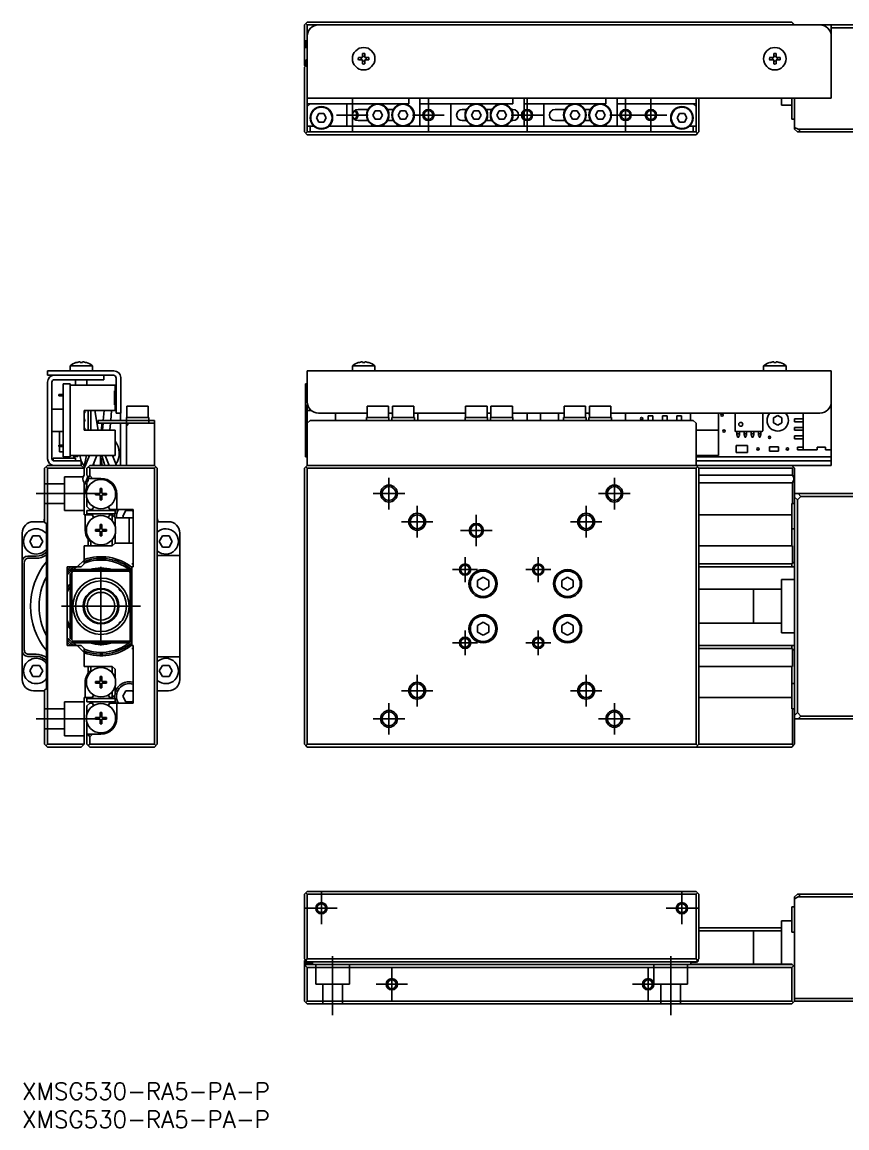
# Model space of a CAD drawing. Extents: x 0 to 571, y -8 to 192.
# Drawn here: x 0 to 146.4, y -8 to 188.3 of the extents above; entities that cross this region are included whole.
import ezdxf

# ---------------------------------------------------------------- set-up
doc = ezdxf.new("R2010")
doc.units = 0
doc.header["$LTSCALE"] = 0.5
doc.linetypes.add('CENTER', pattern=[50.8, 31.75, -6.35, 6.35, -6.35])
doc.linetypes.add('DASHED', pattern=[19.05, 12.7, -6.35])
for name, color, linetype in [('MSM_CENTER', 1, 'CENTER'), ('MSM_CONTINUOUS', 7, 'CONTINUOUS'), ('MSM_DASHED', 4, 'DASHED'), ('MSM_NARROW', 5, 'CONTINUOUS'), ('MSM_PART_NUMBER', 7, 'CONTINUOUS')]:
    doc.layers.add(name, color=color, linetype=linetype)
doc.styles.get("Standard").update_dxf_attribs({"font": 'txt.shx', "height": 1, "bigfont": 'bigfont.shx'})

# ---------------------------------------------------------------- blocks, each defined once
blk = doc.blocks.new('*U2')
at = {"layer": 'MSM_PART_NUMBER'}
blk.add_text('XMSG530-RA5-PA-P', height=3, dxfattribs=at).set_placement((0, -3))
blk = doc.blocks.new('*U3')
at = {"layer": 'MSM_PART_NUMBER'}
blk.add_text('XMSG530-RA5-PA-P', height=3, dxfattribs=at).set_placement((0, -8))

msp = doc.modelspace()

# ---------------------------------------------------------------- linework, layer by layer
at = {"layer": 'MSM_CENTER'}
for p, q in [((58.62, 174.65), (58.62, 169.05)), ((72.12, 174.65), (72.12, 169.05)), ((89.62, 174.65), (89.62, 169.05)), ((107.12, 174.65), (107.12, 169.05)), ((111.62, 174.65), (111.62, 169.05)), ((55.82, 171.85), (61.42, 171.85)), ((69.32, 171.85), (74.92, 171.85)), ((86.82, 171.85), (92.42, 171.85)), ((104.32, 171.85), (114.42, 171.85)), ((65.12, 107.43), (65.12, 101.83)), ((105.12, 107.43), (105.12, 101.83)), ((13, 104.63), (2.5, 104.63)), ((62.32, 104.63), (67.92, 104.63)), ((102.32, 104.63), (107.92, 104.63)), ((70.12, 102.43), (70.12, 96.83)), ((100.12, 102.43), (100.12, 96.83)), ((80.62, 100.88), (80.62, 95.28)), ((67.32, 99.63), (72.92, 99.63)), ((97.32, 99.63), (102.92, 99.63)), ((77.82, 98.08), (83.42, 98.08)), ((78.62, 93.33), (78.62, 88.93)), ((91.62, 93.33), (91.62, 88.93)), ((14, 77.63), (14, 91.63)), ((76.42, 91.13), (80.82, 91.13)), ((89.42, 91.13), (93.82, 91.13)), ((7, 84.63), (21, 84.63)), ((78.62, 80.33), (78.62, 75.93)), ((91.62, 80.33), (91.62, 75.93)), ((76.42, 78.13), (80.82, 78.13)), ((89.42, 78.13), (93.82, 78.13)), ((70.12, 72.43), (70.12, 66.83)), ((100.12, 72.43), (100.12, 66.83)), ((67.32, 69.63), (72.92, 69.63)), ((97.32, 69.63), (102.92, 69.63)), ((65.12, 67.43), (65.12, 61.83)), ((105.12, 67.43), (105.12, 61.83)), ((13, 64.63), (2.5, 64.63)), ((62.32, 64.63), (67.92, 64.63)), ((102.32, 64.63), (107.92, 64.63)), ((53.12, 33.8), (53.12, 28.2)), ((117.12, 33.8), (117.12, 28.2)), ((50.32, 31), (55.92, 31)), ((114.32, 31), (119.92, 31)), ((55.12, 12), (55.12, 22.5)), ((115.12, 12), (115.12, 22.5)), ((65.62, 20.3), (65.62, 14.7)), ((111.12, 20.3), (111.12, 14.7)), ((62.82, 17.5), (68.42, 17.5)), ((108.32, 17.5), (113.92, 17.5))]:
    msp.add_line(p, q, dxfattribs=at)
at = {"layer": 'MSM_CONTINUOUS'}
for p, q in [((50.12, 187.85), (50.62, 188.35)), ((50.12, 187.85), (50.12, 180.65)), ((50.37, 188.1), (50.62, 187.85)), ((50.62, 188.35), (136.62, 188.35)), ((50.62, 187.85), (150.62, 187.85)), ((50.62, 168.85), (50.62, 187.85)), ((137.12, 187.85), (136.62, 188.35)), ((136.62, 187.85), (136.87, 188.1)), ((143.62, 187.85), (143.62, 174.85)), ((150.62, 187.35), (143.62, 187.35)), ((50.32, 185.05), (50.32, 183.85)), ((50.62, 185.05), (50.32, 185.05)), ((50.62, 183.85), (50.32, 183.85)), ((60.42, 182.05), (60.42, 182.78)), ((60.82, 182.78), (60.82, 182.05)), ((133.42, 182.05), (133.42, 182.78)), ((133.82, 182.78), (133.82, 182.05)), ((50.62, 181.85), (50.12, 181.35)), ((50.62, 181.35), (50.12, 181.35)), ((50.62, 181.15), (50.12, 181.15)), ((50.22, 180.55), (50.12, 180.65)), ((50.22, 180.45), (50.22, 180.65)), ((50.37, 180.6), (50.62, 180.85)), ((50.62, 180.95), (50.52, 180.95)), ((59.69, 182.05), (60.42, 182.05)), ((60.42, 181.65), (59.69, 181.65)), ((60.42, 180.92), (60.42, 181.65)), ((60.82, 182.05), (61.54, 182.05)), ((60.82, 181.65), (60.82, 180.92)), ((61.54, 181.65), (60.82, 181.65)), ((132.69, 182.05), (133.42, 182.05)), ((133.42, 181.65), (132.69, 181.65)), ((133.42, 180.92), (133.42, 181.65)), ((133.82, 182.05), (134.54, 182.05)), ((133.82, 181.65), (133.82, 180.92)), ((134.54, 181.65), (133.82, 181.65)), ((50.12, 180.35), (50.37, 180.6)), ((50.12, 168.85), (50.12, 180.35)), ((50.37, 180.6), (50.62, 180.35)), ((143.62, 174.85), (50.62, 174.85)), ((68.62, 173.85), (68.62, 174.85)), ((70.62, 174.85), (70.62, 169.85)), ((87.12, 173.85), (87.12, 174.85)), ((89.12, 174.85), (89.12, 169.85)), ((103.62, 173.85), (103.62, 174.85)), ((105.62, 174.85), (105.62, 169.85)), ((119.62, 174.85), (119.62, 168.85)), ((120.12, 174.85), (120.12, 168.85)), ((134.82, 173.6), (134.82, 174.85)), ((136.62, 174.85), (136.62, 171.1)), ((137.12, 169.35), (137.12, 174.85)), ((50.62, 173.35), (51.12, 173.85)), ((68.62, 173.85), (50.62, 173.85)), ((57.62, 169.85), (57.62, 173.85)), ((61.38, 172.85), (59.62, 172.85)), ((65.88, 172.85), (64.85, 172.85)), ((70.62, 173.85), (87.12, 173.85)), ((76.12, 169.85), (76.12, 173.85)), ((78.88, 172.85), (78.12, 172.85)), ((83.38, 172.85), (82.35, 172.85)), ((87.12, 172.85), (86.85, 172.85)), ((89.12, 173.85), (103.62, 173.85)), ((92.62, 169.85), (92.62, 173.85)), ((96.38, 172.85), (94.62, 172.85)), ((100.88, 172.85), (99.85, 172.85)), ((105.62, 173.85), (119.62, 173.85)), ((119.12, 173.85), (119.62, 173.35)), ((134.82, 173.6), (136.62, 173.6)), ((52.25, 171.35), (52.68, 172.1)), ((52.68, 170.6), (52.25, 171.35)), ((52.68, 172.1), (53.55, 172.1)), ((53.55, 172.1), (53.98, 171.35)), ((53.98, 171.35), (53.55, 170.6)), ((59.62, 170.85), (61.38, 170.85)), ((62.25, 171.85), (62.68, 172.6)), ((62.68, 171.1), (62.25, 171.85)), ((62.68, 172.6), (63.55, 172.6)), ((63.55, 171.1), (62.68, 171.1)), ((63.55, 172.6), (63.98, 171.85)), ((63.98, 171.85), (63.55, 171.1)), ((64.85, 170.85), (65.88, 170.85)), ((66.75, 171.85), (67.18, 172.6)), ((67.18, 171.1), (66.75, 171.85)), ((67.18, 172.6), (68.05, 172.6)), ((68.05, 171.1), (67.18, 171.1)), ((68.05, 172.6), (68.48, 171.85)), ((68.48, 171.85), (68.05, 171.1)), ((78.12, 170.85), (78.88, 170.85)), ((79.75, 171.85), (80.18, 172.6)), ((80.18, 171.1), (79.75, 171.85)), ((80.18, 172.6), (81.05, 172.6)), ((81.05, 171.1), (80.18, 171.1)), ((81.05, 172.6), (81.48, 171.85)), ((81.48, 171.85), (81.05, 171.1)), ((82.35, 170.85), (83.38, 170.85)), ((84.25, 171.85), (84.68, 172.6)), ((84.68, 171.1), (84.25, 171.85)), ((84.68, 172.6), (85.55, 172.6)), ((85.55, 171.1), (84.68, 171.1)), ((85.55, 172.6), (85.98, 171.85)), ((85.98, 171.85), (85.55, 171.1)), ((86.85, 170.85), (87.12, 170.85)), ((94.62, 170.85), (96.38, 170.85)), ((97.25, 171.85), (97.68, 172.6)), ((97.68, 171.1), (97.25, 171.85)), ((97.68, 172.6), (98.55, 172.6)), ((98.55, 171.1), (97.68, 171.1)), ((98.55, 172.6), (98.98, 171.85)), ((98.98, 171.85), (98.55, 171.1)), ((99.85, 170.85), (100.88, 170.85)), ((101.75, 171.85), (102.18, 172.6)), ((102.18, 171.1), (101.75, 171.85)), ((102.18, 172.6), (103.05, 172.6)), ((103.05, 171.1), (102.18, 171.1)), ((103.05, 172.6), (103.48, 171.85)), ((103.48, 171.85), (103.05, 171.1)), ((116.25, 171.35), (116.68, 172.1)), ((116.68, 170.6), (116.25, 171.35)), ((116.68, 172.1), (117.55, 172.1)), ((117.55, 172.1), (117.98, 171.35)), ((117.98, 171.35), (117.55, 170.6)), ((136.62, 171.1), (137.12, 171.1)), ((50.62, 169.85), (51.79, 169.85)), ((51.12, 169.85), (51.12, 168.85)), ((53.55, 170.6), (52.68, 170.6)), ((54.44, 169.85), (115.79, 169.85)), ((117.55, 170.6), (116.68, 170.6)), ((118.44, 169.85), (119.62, 169.85)), ((119.12, 168.85), (119.12, 169.85)), ((137.12, 169.65), (137.73, 169.35)), ((137.62, 168.85), (137.12, 169.35)), ((137.73, 169.35), (150.62, 169.35)), ((137.73, 169.35), (138.23, 168.85)), ((50.62, 168.35), (50.12, 168.85)), ((50.62, 168.85), (50.37, 168.6)), ((119.62, 168.85), (50.62, 168.85)), ((119.62, 168.35), (50.62, 168.35)), ((119.87, 168.6), (119.62, 168.85)), ((119.62, 168.35), (119.87, 168.6)), ((120.12, 168.85), (119.87, 168.6)), ((150.62, 168.85), (137.62, 168.85)), ((9.57, 127.88), (9.55, 127.88)), ((10.3, 127.88), (10.3, 128.01)), ((10.7, 127.88), (10.3, 127.88)), ((10.7, 128.01), (10.7, 127.88)), ((11.45, 127.88), (11.43, 127.88)), ((59.69, 127.88), (59.67, 127.88)), ((60.42, 127.88), (60.42, 128.01)), ((60.82, 127.88), (60.42, 127.88)), ((60.82, 128.01), (60.82, 127.88)), ((61.57, 127.88), (61.54, 127.88)), ((132.69, 127.88), (132.67, 127.88)), ((133.42, 127.88), (133.42, 128.01)), ((133.82, 127.88), (133.42, 127.88)), ((133.82, 128.01), (133.82, 127.88)), ((134.57, 127.88), (134.54, 127.88)), ((4.5, 125.63), (4.5, 126.43)), ((4.5, 126.43), (16.3, 126.43)), ((12.5, 127.32), (8.5, 127.32)), ((8.5, 127.32), (8.5, 126.43)), ((12.5, 126.43), (12.5, 127.32)), ((50.62, 120.93), (50.62, 126.43)), ((50.62, 126.43), (143.62, 126.43)), ((62.62, 127.32), (58.62, 127.32)), ((58.62, 127.32), (58.62, 126.43)), ((62.62, 126.43), (62.62, 127.32)), ((135.62, 127.32), (131.62, 127.32)), ((131.62, 127.32), (131.62, 126.43)), ((135.62, 126.43), (135.62, 127.32)), ((143.62, 126.43), (143.62, 109.63)), ((16.2, 125.63), (4.5, 125.63)), ((4.5, 124.43), (4.5, 110.83)), ((5.3, 124.43), (5.3, 110.83)), ((5.7, 124.83), (14.5, 124.83)), ((7.3, 124.13), (7.3, 111.13)), ((7.3, 124.13), (8.5, 124.13)), ((8.5, 124.13), (8.5, 111.13)), ((16.5, 123.88), (8.5, 123.88)), ((9.5, 124.83), (9.5, 123.88)), ((11.5, 123.88), (11.5, 124.83)), ((14.5, 125.63), (14.5, 124.83)), ((16.5, 122.88), (16.5, 123.88)), ((16.7, 118.93), (16.7, 125.13)), ((17.5, 125.23), (17.5, 118.93)), ((50.62, 124.13), (50.32, 124.13)), ((50.32, 124.13), (50.32, 111.13)), ((7.3, 122.25), (6.5, 122.25)), ((6.5, 122.25), (6.5, 122)), ((7.3, 122), (6.5, 122)), ((16.5, 122.88), (16.4, 122.88)), ((16.4, 120.38), (16.4, 122.88)), ((16.4, 122.08), (16.5, 122.08)), ((16.5, 121.18), (16.5, 122.08)), ((16.5, 121.88), (16.7, 121.88)), ((16.4, 121.7), (16.5, 121.7)), ((16.4, 121.55), (16.5, 121.55)), ((16.4, 121.18), (16.5, 121.18)), ((16.5, 120.38), (16.4, 120.38)), ((16.5, 119.38), (16.5, 120.38)), ((22.4, 120.13), (18.6, 120.13)), ((18.6, 120.13), (18.6, 118.13)), ((22.4, 118.13), (22.4, 120.13)), ((50.69, 120.38), (50.62, 120.38)), ((50.62, 109.63), (50.62, 120.38)), ((65.02, 120.13), (61.22, 120.13)), ((61.22, 120.13), (61.22, 118.13)), ((65.02, 118.13), (65.02, 120.13)), ((69.52, 120.13), (65.72, 120.13)), ((65.72, 120.13), (65.72, 118.13)), ((69.52, 118.13), (69.52, 120.13)), ((82.52, 120.13), (78.72, 120.13)), ((78.72, 120.13), (78.72, 118.13)), ((82.52, 118.13), (82.52, 120.13)), ((87.02, 120.13), (83.22, 120.13)), ((83.22, 120.13), (83.22, 118.13)), ((87.02, 118.13), (87.02, 120.13)), ((100.02, 120.13), (96.22, 120.13)), ((96.22, 120.13), (96.22, 118.13)), ((100.02, 118.13), (100.02, 120.13)), ((104.52, 120.13), (100.72, 120.13)), ((100.72, 120.13), (100.72, 118.13)), ((104.52, 118.13), (104.52, 120.13)), ((7.3, 119.63), (5.3, 119.63)), ((11, 119.38), (16.5, 119.38)), ((11, 115.88), (11, 119.38)), ((11.7, 119.38), (11.7, 115.88)), ((12.2, 119.38), (12.2, 115.88)), ((13.52, 115.88), (12.9, 119.38)), ((14.57, 119.38), (14.41, 117.63)), ((15.72, 117.63), (15.88, 119.38)), ((17.5, 118.93), (16.7, 118.93)), ((17.47, 118.93), (17.47, 117.63)), ((18.5, 118.13), (22.5, 118.13)), ((18.5, 118.13), (18.5, 109.63)), ((22.5, 117.13), (22.5, 118.13)), ((50.62, 119.38), (51.35, 119.38)), ((61.22, 118.93), (52.62, 118.93)), ((55.62, 117.63), (55.62, 118.93)), ((61.12, 118.13), (65.12, 118.13)), ((61.12, 118.13), (61.12, 117.63)), ((65.72, 118.93), (65.02, 118.93)), ((65.12, 117.63), (65.12, 118.13)), ((65.62, 118.13), (69.62, 118.13)), ((65.62, 118.13), (65.62, 117.63)), ((78.72, 118.93), (69.52, 118.93)), ((69.62, 117.63), (69.62, 118.13)), ((70.22, 117.63), (70.22, 118.93)), ((78.62, 118.13), (82.62, 118.13)), ((78.62, 118.13), (78.62, 117.63)), ((83.22, 118.93), (82.52, 118.93)), ((82.62, 117.63), (82.62, 118.13)), ((83.12, 118.13), (87.12, 118.13)), ((83.12, 118.13), (83.12, 117.63)), ((96.22, 118.93), (87.02, 118.93)), ((87.12, 117.63), (87.12, 118.13)), ((89.62, 117.63), (89.62, 118.93)), ((92.02, 118.93), (92.02, 117.63)), ((95.22, 117.63), (95.22, 118.93)), ((96.12, 118.13), (100.12, 118.13)), ((96.12, 118.13), (96.12, 117.63)), ((100.72, 118.93), (100.02, 118.93)), ((100.12, 117.63), (100.12, 118.13)), ((100.62, 118.13), (104.62, 118.13)), ((100.62, 118.13), (100.62, 117.63)), ((141.62, 118.93), (104.52, 118.93)), ((104.62, 117.63), (104.62, 118.13)), ((107.12, 117.63), (107.12, 118.93)), ((111.15, 118.43), (111.15, 117.63)), ((111.95, 118.43), (111.15, 118.43)), ((111.95, 117.63), (111.95, 118.43)), ((113.69, 118.43), (113.69, 117.63)), ((114.49, 118.43), (113.69, 118.43)), ((114.49, 117.63), (114.49, 118.43)), ((116.23, 118.43), (116.23, 117.63)), ((117.03, 118.43), (116.23, 118.43)), ((117.03, 117.63), (117.03, 118.43)), ((118.62, 117.63), (118.62, 118.93)), ((123.62, 111.38), (123.62, 118.93)), ((126.56, 115.78), (126.56, 118.93)), ((131.46, 118.93), (131.46, 115.78)), ((133.37, 118.06), (134.12, 118.49)), ((133.37, 117.19), (133.37, 118.06)), ((134.12, 118.49), (134.87, 118.06)), ((134.87, 118.06), (134.87, 117.19)), ((137.12, 118.88), (137.12, 118.93)), ((137.12, 118.88), (138.62, 118.88)), ((137.12, 117.38), (137.12, 117.88)), ((138.62, 117.88), (137.12, 117.88)), ((138.62, 118.93), (138.62, 112.38)), ((16.5, 115.88), (11, 115.88)), ((13.5, 117.63), (13.5, 117.13)), ((22.5, 117.63), (13.5, 117.63)), ((13.5, 117.13), (23.5, 117.13)), ((14.14, 117.13), (14.11, 115.88)), ((14.37, 117.13), (14.25, 115.88)), ((15.56, 115.88), (15.67, 117.13)), ((16.5, 111.38), (16.5, 115.88)), ((17.47, 117.13), (17.47, 109.63)), ((18.5, 116.63), (19, 117.13)), ((22.5, 117.63), (23.5, 117.63)), ((23.5, 109.63), (23.5, 117.63)), ((51.12, 117.63), (50.62, 117.13)), ((119.12, 117.63), (51.12, 117.63)), ((119.62, 117.13), (119.12, 117.63)), ((119.62, 109.63), (119.62, 117.13)), ((123.62, 115.88), (119.62, 115.88)), ((134.12, 116.76), (133.37, 117.19)), ((134.87, 117.19), (134.12, 116.76)), ((137.12, 117.38), (138.62, 117.38)), ((137.12, 115.88), (137.12, 116.38)), ((138.62, 116.38), (137.12, 116.38)), ((137.12, 115.88), (138.62, 115.88)), ((5.3, 115.63), (7.3, 115.63)), ((6.62, 115.63), (6.62, 113.25)), ((131.36, 115.68), (126.66, 115.68)), ((126.89, 115.68), (126.89, 114.94)), ((127.32, 115.24), (126.89, 115.24)), ((127.01, 114.88), (126.89, 114.94)), ((127.01, 114.63), (127.01, 114.88)), ((127.01, 114.63), (127.21, 114.63)), ((127.32, 114.94), (127.21, 114.88)), ((127.21, 114.88), (127.21, 114.63)), ((127.32, 115.68), (127.32, 114.94)), ((128.16, 115.68), (128.16, 114.94)), ((128.59, 115.24), (128.16, 115.24)), ((128.28, 114.88), (128.16, 114.94)), ((128.28, 114.63), (128.28, 114.88)), ((128.28, 114.63), (128.48, 114.63)), ((128.59, 114.94), (128.48, 114.88)), ((128.48, 114.88), (128.48, 114.63)), ((128.59, 115.68), (128.59, 114.94)), ((129.43, 115.68), (129.43, 114.94)), ((129.86, 115.24), (129.43, 115.24)), ((129.55, 114.88), (129.43, 114.94)), ((129.55, 114.63), (129.55, 114.88)), ((129.55, 114.63), (129.75, 114.63)), ((129.86, 114.94), (129.75, 114.88)), ((129.75, 114.88), (129.75, 114.63)), ((129.86, 115.68), (129.86, 114.94)), ((130.7, 115.68), (130.7, 114.94)), ((131.13, 115.24), (130.7, 115.24)), ((130.82, 114.88), (130.7, 114.94)), ((130.82, 114.63), (130.82, 114.88)), ((130.82, 114.63), (131.02, 114.63)), ((131.13, 114.94), (131.02, 114.88)), ((131.02, 114.88), (131.02, 114.63)), ((131.13, 115.68), (131.13, 114.94)), ((137.12, 114.38), (137.12, 114.88)), ((138.62, 114.88), (137.12, 114.88)), ((137.12, 114.38), (138.62, 114.38)), ((7.3, 113.25), (6.5, 113.25)), ((6.5, 113.25), (6.5, 113)), ((7.3, 113), (6.5, 113)), ((6.62, 113), (6.62, 112.02)), ((7.3, 112.02), (6.62, 112.02)), ((126.74, 113.17), (126.74, 111.92)), ((128.74, 113.17), (126.74, 113.17)), ((126.74, 111.92), (128.74, 111.92)), ((128.74, 111.92), (128.74, 113.17)), ((132.66, 112.95), (132.66, 112.15)), ((134.26, 112.95), (132.66, 112.95)), ((132.66, 112.15), (134.26, 112.15)), ((134.26, 112.15), (134.26, 112.95)), ((137.62, 112.38), (137.62, 112.88)), ((138.62, 112.88), (137.62, 112.88)), ((137.62, 112.38), (141.12, 112.38)), ((141.12, 112.88), (142.62, 112.88)), ((141.12, 112.38), (141.12, 112.88)), ((142.62, 112.38), (142.62, 112.88)), ((142.62, 112.38), (143.62, 112.38)), ((5.5, 110.93), (9.5, 110.93)), ((5.5, 110.93), (5.5, 110.48)), ((5.7, 110.43), (10.5, 110.43)), ((7.3, 111.13), (8.5, 111.13)), ((8.5, 111.38), (16.5, 111.38)), ((9.9, 111.22), (9.19, 111.22)), ((9.19, 111.22), (9.19, 110.93)), ((9.5, 110.43), (9.5, 110.93)), ((9.9, 111.38), (9.9, 111.22)), ((10.5, 110.43), (10.5, 109.63)), ((11.41, 111.38), (10.94, 109.19)), ((11.98, 111.38), (11, 109.08)), ((12.54, 109.63), (13.28, 111.38)), ((12.71, 110.04), (12.71, 109.63)), ((13.91, 109.63), (13.94, 111.38)), ((14.08, 109.63), (13.94, 110.56)), ((14.06, 110.36), (14.2, 109.63)), ((14.15, 111.38), (14.71, 109.63)), ((14.72, 111.38), (15.46, 109.63)), ((16.77, 109.63), (16.02, 111.38)), ((50.32, 111.13), (50.62, 111.13)), ((123.62, 111.38), (119.62, 111.38)), ((119.62, 111.13), (143.62, 111.13)), ((143.62, 110.43), (119.62, 110.43)), ((4, 109.13), (4.5, 109.63)), ((4, 99.53), (4, 109.13)), ((4.5, 109.13), (4.25, 109.38)), ((4.5, 109.63), (10.5, 109.63)), ((4.5, 109.13), (4.5, 60.13)), ((11, 109.13), (4.5, 109.13)), ((10.5, 109.63), (11, 109.13)), ((11, 109.13), (11, 107.89)), ((12, 109.63), (11.5, 109.13)), ((11.5, 107.89), (11.5, 109.13)), ((12, 109.13), (11.75, 109.38)), ((12, 109.63), (23.5, 109.63)), ((12, 109.13), (12, 107.83)), ((23.5, 109.13), (12, 109.13)), ((23.5, 109.63), (24, 109.13)), ((23.75, 109.38), (23.5, 109.13)), ((23.5, 60.13), (23.5, 109.13)), ((24, 109.13), (24, 60.13)), ((50.37, 109.38), (50.12, 109.13)), ((50.12, 60.13), (50.12, 109.13)), ((50.62, 109.63), (50.37, 109.38)), ((50.37, 109.38), (50.62, 109.13)), ((143.62, 109.63), (50.62, 109.63)), ((50.62, 109.13), (50.62, 60.13)), ((119.62, 109.13), (50.62, 109.13)), ((119.87, 109.38), (119.62, 109.63)), ((119.62, 109.13), (119.87, 109.38)), ((119.62, 60.13), (119.62, 109.13)), ((120.12, 109.13), (119.87, 109.38)), ((136.72, 109.13), (120.12, 109.13)), ((120.12, 109.13), (120.12, 60.13)), ((136.62, 109.63), (137.12, 109.13)), ((136.72, 109.13), (136.92, 109.33)), ((136.72, 107.89), (136.72, 109.13)), ((137.12, 109.13), (137.12, 60.13)), ((11, 106.01), (11.68, 107.6)), ((11, 106.56), (11, 100.83)), ((11.17, 104.63), (11.5, 106.14)), ((11.5, 106.56), (11.5, 105.24)), ((11.63, 106.76), (11.75, 107.28)), ((12, 107.83), (11.73, 107.44)), ((11.74, 107.33), (14, 107.33)), ((12.5, 107.33), (12, 107.83)), ((120.12, 107.89), (136.72, 107.89)), ((136.72, 106.56), (120.12, 106.56)), ((136.72, 102.88), (136.72, 106.56)), ((11.4, 104.63), (11, 104.63)), ((13, 104.67), (13.8, 104.67)), ((13, 104.67), (13, 104.38)), ((13, 104.38), (13.8, 104.38)), ((13.53, 104.38), (13.53, 104.67)), ((13.86, 105.53), (14.15, 105.53)), ((13.86, 104.73), (13.86, 105.53)), ((14.15, 105), (13.86, 105)), ((13.86, 103.53), (13.86, 104.32)), ((14.15, 104.73), (14.15, 105.53)), ((14.15, 103.53), (14.15, 104.32)), ((14.21, 104.67), (15, 104.67)), ((14.21, 104.38), (15, 104.38)), ((14.47, 104.38), (14.47, 104.67)), ((15, 104.67), (15, 104.38)), ((16.8, 101.83), (16.8, 104.53)), ((137.12, 104.63), (166.12, 104.63)), ((138.23, 104.13), (137.62, 103.51)), ((137.73, 104.63), (138.23, 104.13)), ((150.62, 104.13), (138.23, 104.13)), ((11.5, 103.81), (11.5, 102.33)), ((11.5, 102.33), (12, 101.83)), ((13.86, 104.06), (14.15, 104.06)), ((13.86, 103.53), (14.15, 103.53)), ((15.54, 101.83), (15.33, 102.2)), ((136.62, 95.33), (136.62, 102.88)), ((137.12, 102.88), (136.62, 102.88)), ((137.62, 103.51), (137.12, 104.01)), ((137.62, 103.51), (137.62, 65.74)), ((3.88, 99.63), (4, 100.33)), ((11, 100.83), (12.46, 100.83)), ((11.2, 98.13), (11.2, 100.83)), ((11.5, 101.63), (11.5, 101.03)), ((11.5, 101.63), (16.5, 101.63)), ((11.5, 101.03), (16.5, 101.03)), ((12, 101.83), (12.46, 101.83)), ((12.54, 101.96), (12.46, 101.83)), ((12.46, 100.83), (12.67, 100.45)), ((15.46, 100.69), (15.54, 100.83)), ((15.54, 101.83), (19.7, 101.83)), ((16, 100.83), (15.54, 100.83)), ((16, 99.79), (16, 100.83)), ((16.5, 100.33), (16, 100.83)), ((16.5, 101.63), (16.5, 101.03)), ((16.5, 100.33), (16.5, 98.84)), ((19.7, 100.33), (16.5, 100.33)), ((17.85, 100.63), (18.42, 101.63)), ((18.02, 100.33), (17.85, 100.63)), ((18.42, 101.63), (19.58, 101.63)), ((19, 95.83), (19, 100.33)), ((19.58, 101.63), (19.7, 101.41)), ((19.7, 91.63), (19.7, 101.83)), ((24, 100.33), (24.12, 99.63)), ((136.62, 100.83), (120.12, 100.83)), ((2, 99.63), (4, 99.63)), ((4, 99.53), (4.3, 99.23)), ((4.3, 70.03), (4.3, 99.23)), ((13, 98.27), (13.8, 98.27)), ((13, 98.27), (13, 97.98)), ((13.53, 97.98), (13.53, 98.27)), ((13.86, 99.13), (14.15, 99.13)), ((13.86, 98.33), (13.86, 99.13)), ((14.15, 98.6), (13.86, 98.6)), ((14.15, 98.33), (14.15, 99.13)), ((14.21, 98.27), (15, 98.27)), ((14.47, 97.98), (14.47, 98.27)), ((15, 98.27), (15, 97.98)), ((26, 99.63), (24, 99.63)), ((136.62, 98.38), (137.12, 98.38)), ((0, 97.63), (0, 71.63)), ((1.35, 96.13), (1.92, 97.13)), ((1.92, 97.13), (3.08, 97.13)), ((3.08, 97.13), (3.65, 96.13)), ((11.7, 95.33), (11.7, 96.53)), ((13, 97.98), (13.8, 97.98)), ((13.86, 97.13), (13.86, 97.92)), ((13.86, 97.66), (14.15, 97.66)), ((13.86, 97.13), (14.15, 97.13)), ((14.15, 97.13), (14.15, 97.92)), ((14.21, 97.98), (15, 97.98)), ((16, 95.33), (16, 96.46)), ((16.5, 97.41), (16.5, 95.83)), ((24.35, 96.13), (24.92, 97.13)), ((24.92, 97.13), (26.08, 97.13)), ((26.08, 97.13), (26.65, 96.13)), ((28, 97.63), (28, 93.63)), ((1.92, 95.13), (1.35, 96.13)), ((3.08, 95.13), (1.92, 95.13)), ((3.65, 96.13), (3.08, 95.13)), ((16, 95.33), (11, 95.33)), ((11, 95.33), (11, 92.13)), ((12.2, 95.98), (12.2, 95.33)), ((16, 95.33), (16.5, 95.83)), ((16.5, 95.83), (19.7, 95.83)), ((24.92, 95.13), (24.35, 96.13)), ((26.08, 95.13), (24.92, 95.13)), ((26.65, 96.13), (26.08, 95.13)), ((136.72, 95.33), (120.12, 95.33)), ((136.72, 92.27), (136.72, 95.33)), ((0.38, 76.85), (0.38, 92.4)), ((1, 93.53), (2.5, 93.53)), ((1.13, 93.14), (2.5, 93.14)), ((9.79, 91.63), (11, 92.83)), ((28, 93.63), (24, 93.63)), ((28, 93.63), (28, 75.63)), ((137.12, 92.43), (136.72, 92.27)), ((10.5, 91.63), (8, 91.63)), ((8, 91.63), (8, 77.63)), ((8.5, 90.33), (8.8, 90.63)), ((8.5, 78.93), (8.5, 90.33)), ((9, 90.83), (8.8, 90.63)), ((8.8, 90.63), (8.8, 78.63)), ((9, 90.83), (9.3, 91.13)), ((19, 90.83), (9, 90.83)), ((9.3, 91.13), (18.7, 91.13)), ((11, 92.13), (10.5, 91.63)), ((18.7, 91.13), (19, 90.83)), ((19.2, 90.63), (19, 90.83)), ((19.2, 78.63), (19.2, 90.63)), ((19.2, 90.63), (19.5, 90.33)), ((19.5, 77.63), (19.5, 91.63)), ((19.5, 91.63), (19.7, 91.63)), ((120.12, 92.13), (136.62, 92.13)), ((137.12, 91.63), (120.12, 91.63)), ((136.62, 92.13), (136.72, 92.27)), ((136.62, 91.63), (136.62, 92.13)), ((80.82, 89.2), (81.82, 89.78)), ((80.82, 88.05), (80.82, 89.2)), ((81.82, 89.78), (82.82, 89.2)), ((82.82, 89.2), (82.82, 88.05)), ((95.82, 89.2), (96.82, 89.78)), ((95.82, 88.05), (95.82, 89.2)), ((96.82, 89.78), (97.82, 89.2)), ((97.82, 89.2), (97.82, 88.05)), ((134.82, 79.88), (134.82, 89.38)), ((137.12, 89.38), (134.82, 89.38)), ((17.2, 87.6), (17.2, 87.79)), ((17.2, 87.6), (17.43, 87.38)), ((17.43, 87.54), (17.43, 87.38)), ((17.43, 87.38), (17.56, 87.38)), ((81.82, 87.47), (80.82, 88.05)), ((82.82, 88.05), (81.82, 87.47)), ((96.82, 87.47), (95.82, 88.05)), ((97.82, 88.05), (96.82, 87.47)), ((134.82, 87.63), (120.12, 87.63)), ((129.82, 81.63), (129.82, 87.63)), ((11.04, 83.56), (11.04, 83.56)), ((16.97, 83.56), (16.97, 83.56)), ((12.56, 81.83), (12.63, 81.83)), ((12.69, 81.76), (12.63, 81.83)), ((15.38, 81.83), (15.31, 81.76)), ((15.38, 81.83), (15.44, 81.83)), ((17.43, 81.88), (17.2, 81.65)), ((17.2, 81.46), (17.2, 81.65)), ((17.43, 81.88), (17.43, 81.71)), ((17.56, 81.88), (17.43, 81.88)), ((80.82, 81.2), (81.82, 81.78)), ((80.82, 80.05), (80.82, 81.2)), ((81.82, 81.78), (82.82, 81.2)), ((82.82, 81.2), (82.82, 80.05)), ((95.82, 81.2), (96.82, 81.78)), ((95.82, 80.05), (95.82, 81.2)), ((96.82, 81.78), (97.82, 81.2)), ((97.82, 81.2), (97.82, 80.05)), ((120.12, 81.63), (134.82, 81.63)), ((9.3, 78.13), (8.5, 78.93)), ((19, 78.43), (19.2, 78.63)), ((19.5, 78.93), (19.2, 78.63)), ((81.82, 79.47), (80.82, 80.05)), ((82.82, 80.05), (81.82, 79.47)), ((96.82, 79.47), (95.82, 80.05)), ((97.82, 80.05), (96.82, 79.47)), ((134.82, 79.88), (137.12, 79.88)), ((8, 77.63), (10.5, 77.63)), ((9, 78.43), (19, 78.43)), ((18.7, 78.13), (9.3, 78.13)), ((11, 76.42), (9.79, 77.63)), ((10.5, 77.63), (11, 77.13)), ((11, 77.13), (11, 73.93)), ((19, 78.43), (18.7, 78.13)), ((19.7, 77.63), (19.5, 77.63)), ((19.7, 67.43), (19.7, 77.63)), ((120.12, 77.63), (137.12, 77.63)), ((136.62, 77.13), (120.12, 77.13)), ((136.62, 77.13), (136.62, 77.63)), ((136.72, 76.98), (136.62, 77.13)), ((136.72, 73.93), (136.72, 76.98)), ((136.72, 76.98), (137.12, 76.82)), ((2.5, 75.73), (1, 75.73)), ((2.5, 76.11), (1.13, 76.11)), ((24, 75.63), (28, 75.63)), ((28, 75.63), (28, 71.63)), ((1.35, 73.13), (1.92, 74.13)), ((1.92, 72.13), (1.35, 73.13)), ((1.92, 74.13), (3.08, 74.13)), ((3.08, 74.13), (3.65, 73.13)), ((3.65, 73.13), (3.08, 72.13)), ((11, 73.93), (16, 73.93)), ((11.7, 72.72), (11.7, 73.93)), ((12.2, 73.93), (12.2, 73.27)), ((16, 72.79), (16, 73.93)), ((16.5, 73.43), (16, 73.93)), ((16.5, 73.43), (16.5, 71.84)), ((24.35, 73.13), (24.92, 74.13)), ((24.92, 72.13), (24.35, 73.13)), ((24.92, 74.13), (26.08, 74.13)), ((26.08, 74.13), (26.65, 73.13)), ((26.65, 73.13), (26.08, 72.13)), ((136.72, 73.93), (120.12, 73.93)), ((136.62, 73.93), (136.62, 66.38)), ((3.08, 72.13), (1.92, 72.13)), ((11.2, 71.13), (11.2, 68.43)), ((13, 71.27), (13.8, 71.27)), ((13, 71.27), (13, 70.98)), ((13, 70.98), (13.8, 70.98)), ((13.53, 70.98), (13.53, 71.27)), ((13.86, 72.13), (14.15, 72.13)), ((13.86, 71.33), (13.86, 72.13)), ((14.15, 71.6), (13.86, 71.6)), ((13.86, 70.13), (13.86, 70.92)), ((14.15, 71.33), (14.15, 72.13)), ((14.15, 70.13), (14.15, 70.92)), ((14.21, 71.27), (15, 71.27)), ((14.21, 70.98), (15, 70.98)), ((14.47, 70.98), (14.47, 71.27)), ((15, 71.27), (15, 70.98)), ((26.08, 72.13), (24.92, 72.13)), ((137.12, 70.88), (136.62, 70.88)), ((4, 69.63), (2, 69.63)), ((4.3, 70.03), (4, 69.73)), ((4, 60.13), (4, 69.73)), ((12.67, 68.8), (12.46, 68.43)), ((13.86, 70.66), (14.15, 70.66)), ((13.86, 70.13), (14.15, 70.13)), ((16, 68.43), (16, 69.46)), ((16, 68.43), (16.5, 68.93)), ((16.5, 70.41), (16.5, 68.93)), ((17.85, 68.63), (18.42, 69.63)), ((18.42, 69.63), (19.58, 69.63)), ((19.58, 69.63), (19.7, 69.41)), ((24, 69.63), (26, 69.63)), ((12.46, 68.43), (11, 68.43)), ((11, 68.43), (11, 60.13)), ((11.5, 68.23), (11.5, 67.63)), ((11.5, 68.23), (16.5, 68.23)), ((11.5, 67.63), (16.5, 67.63)), ((12, 67.43), (11.5, 66.93)), ((11.5, 65.44), (11.5, 66.93)), ((12, 67.43), (12.46, 67.43)), ((12.46, 67.43), (12.54, 67.29)), ((15.33, 67.05), (15.54, 67.43)), ((15.54, 68.43), (15.46, 68.56)), ((16, 68.43), (15.54, 68.43)), ((15.54, 67.43), (19.7, 67.43)), ((16.5, 68.23), (16.5, 67.63)), ((16.8, 67.43), (16.8, 64.73)), ((18.42, 67.63), (17.85, 68.63)), ((19.58, 67.63), (18.42, 67.63)), ((19.7, 67.84), (19.58, 67.63)), ((136.62, 68.43), (120.12, 68.43)), ((13, 64.87), (13.8, 64.87)), ((13, 64.87), (13, 64.58)), ((13.53, 64.58), (13.53, 64.87)), ((13.86, 65.73), (14.15, 65.73)), ((13.86, 64.93), (13.86, 65.73)), ((14.15, 65.2), (13.86, 65.2)), ((14.15, 64.93), (14.15, 65.73)), ((14.21, 64.87), (15, 64.87)), ((14.47, 64.58), (14.47, 64.87)), ((15, 64.87), (15, 64.58)), ((136.62, 66.38), (137.12, 66.38)), ((136.72, 60.13), (136.72, 66.38)), ((137.12, 65.24), (137.62, 65.74)), ((137.62, 65.74), (138.23, 65.13)), ((138.23, 65.13), (137.73, 64.63)), ((138.23, 65.13), (150.62, 65.13)), ((11.4, 64.63), (11, 64.63)), ((11.5, 60.13), (11.5, 64.01)), ((13, 64.58), (13.8, 64.58)), ((13.86, 63.73), (13.86, 64.52)), ((13.86, 64.26), (14.15, 64.26)), ((13.86, 63.73), (14.15, 63.73)), ((14.15, 63.73), (14.15, 64.52)), ((14.21, 64.58), (15, 64.58)), ((166.12, 64.63), (137.12, 64.63)), ((11.5, 61.93), (14, 61.93)), ((11.65, 61.93), (12, 61.43)), ((12, 61.43), (12.5, 61.93)), ((12, 61.43), (12, 60.13)), ((4.5, 59.63), (4, 60.13)), ((4.25, 59.88), (4.5, 60.13)), ((4.5, 60.13), (11, 60.13)), ((10.5, 59.63), (4.5, 59.63)), ((11, 60.13), (10.5, 59.63)), ((11.5, 60.13), (12, 59.63)), ((11.75, 59.88), (12, 60.13)), ((12, 60.13), (23.5, 60.13)), ((23.5, 59.63), (12, 59.63)), ((23.5, 60.13), (23.75, 59.88)), ((24, 60.13), (23.5, 59.63)), ((50.12, 60.13), (50.37, 59.88)), ((50.62, 60.13), (50.37, 59.88)), ((50.37, 59.88), (50.62, 59.63)), ((50.62, 60.13), (119.62, 60.13)), ((136.62, 59.63), (50.62, 59.63)), ((119.87, 59.88), (119.62, 60.13)), ((119.62, 59.63), (120.12, 60.13)), ((120.12, 60.13), (136.72, 60.13)), ((136.62, 59.63), (136.92, 59.93)), ((136.92, 59.93), (136.72, 60.13)), ((137.12, 60.13), (136.92, 59.93)), ((50.12, 33.5), (50.62, 34)), ((50.12, 22), (50.12, 33.5)), ((50.37, 33.75), (50.62, 33.5)), ((50.62, 34), (119.62, 34)), ((119.62, 33.5), (50.62, 33.5)), ((50.62, 33.5), (50.62, 22)), ((120.12, 33.5), (119.62, 34)), ((119.62, 33.5), (119.87, 33.75)), ((119.62, 22), (119.62, 33.5)), ((120.12, 33.5), (120.12, 22)), ((137.12, 33), (137.62, 33.5)), ((137.62, 33.5), (150.62, 33.5)), ((138.23, 33.5), (137.73, 33)), ((137.73, 33), (137.12, 32.69)), ((137.12, 33), (137.12, 14.5)), ((150.62, 33), (137.73, 33)), ((136.62, 31.25), (136.62, 26.75)), ((137.12, 31.25), (136.62, 31.25)), ((134.82, 27.5), (120.12, 27.5)), ((134.82, 21.1), (134.82, 28.75)), ((136.62, 28.75), (134.82, 28.75)), ((134.82, 27), (120.12, 27)), ((129.82, 21), (129.82, 27)), ((136.62, 26.75), (137.12, 26.75)), ((50.62, 21.5), (50.12, 22)), ((50.12, 21.7), (50.22, 21.8)), ((50.12, 14.5), (50.12, 21.7)), ((50.22, 21.7), (50.22, 21.9)), ((50.62, 22), (50.37, 21.75)), ((50.62, 22), (119.62, 22)), ((119.87, 21.75), (119.62, 22)), ((120.12, 22), (119.62, 21.5)), ((120.02, 21.9), (120.02, 21.7)), ((51.52, 21.2), (50.12, 21.2)), ((50.12, 21), (50.62, 20.5)), ((50.12, 21), (136.72, 21)), ((50.52, 21.4), (51.22, 21.4)), ((119.62, 21.5), (50.62, 21.5)), ((136.62, 20.5), (50.62, 20.5)), ((50.62, 20.5), (50.62, 14.5)), ((51.52, 21.5), (51.52, 21.2)), ((118.72, 21.5), (118.72, 21.1)), ((136.62, 21.1), (118.72, 21.1)), ((119.02, 21.4), (119.72, 21.4)), ((136.92, 20.8), (136.62, 21.1)), ((136.62, 20.5), (136.92, 20.8)), ((136.62, 14.5), (136.62, 20.5)), ((137.12, 20.6), (136.92, 20.8)), ((50.37, 14.25), (50.12, 14.5)), ((50.62, 14.5), (50.37, 14.25)), ((50.37, 14.25), (50.62, 14)), ((50.62, 14.5), (136.62, 14.5)), ((136.62, 14), (50.62, 14)), ((136.87, 14.25), (136.62, 14.5)), ((136.62, 14), (137.12, 14.5)), ((137.12, 15), (150.62, 15)), ((150.62, 14.5), (137.12, 14.5))]:
    msp.add_line(p, q, dxfattribs=at)
at = {"layer": 'MSM_CONTINUOUS', "extrusion": (0, 0, -1)}
for centre, radius in [((-60.62, 181.85), 2), ((-133.62, 181.85), 2), ((-53.12, 171.35), 1.9), ((-63.12, 171.85), 1.9), ((-67.62, 171.85), 1.9), ((-80.62, 171.85), 1.9), ((-85.12, 171.85), 1.9), ((-98.12, 171.85), 1.9), ((-102.62, 171.85), 1.9), ((-117.12, 171.35), 1.9), ((-72.12, 171.85), 0.783), ((-107.12, 171.85), 0.783), ((-111.62, 171.85), 0.783), ((-109.96, 117.94), 0.2), ((-124.25, 118.57), 0.2), ((-124.57, 115.73), 0.2), ((-132.66, 114.63), 0.2), ((-130.6, 112.55), 0.2), ((-135.84, 112.55), 0.2), ((-14, 104.53), 2.6), ((-65.12, 104.63), 1.23), ((-105.12, 104.63), 1.23), ((-14, 98.13), 2.6), ((-70.12, 99.63), 1.23), ((-100.12, 99.63), 1.23), ((-80.62, 98.08), 1.01), ((-78.62, 91.13), 0.783), ((-81.82, 88.63), 2.5), ((-81.82, 88.63), 2.25), ((-91.62, 91.13), 0.783), ((-96.82, 88.63), 2.5), ((-96.82, 88.63), 2.25), ((-14, 84.63), 5), ((-14, 84.63), 3.15), ((-81.82, 80.63), 2.5), ((-81.82, 80.63), 2.25), ((-96.82, 80.63), 2.5), ((-96.82, 80.63), 2.25), ((-78.62, 78.13), 0.783), ((-91.62, 78.13), 0.783), ((-14, 71.13), 2.6), ((-70.12, 69.63), 1.23), ((-100.12, 69.63), 1.23), ((-14, 64.73), 2.6), ((-65.12, 64.63), 1.23), ((-105.12, 64.63), 1.23), ((-53.12, 31), 0.783), ((-117.12, 31), 0.783), ((-65.62, 17.5), 0.783), ((-111.12, 17.5), 0.783)]:
    msp.add_circle(centre, radius, dxfattribs=at)
at = {"layer": 'MSM_CONTINUOUS'}
for centre, radius in [((53.12, 171.35), 2), ((63.12, 171.85), 2), ((67.62, 171.85), 2), ((80.62, 171.85), 2), ((85.12, 171.85), 2), ((98.12, 171.85), 2), ((102.62, 171.85), 2), ((117.12, 171.35), 2), ((89.62, 171.85), 0.783), ((127.56, 116.93), 0.35), ((14, 84.63), 4.5), ((14, 84.63), 3)]:
    msp.add_circle(centre, radius, dxfattribs=at)
for centre, radius, start, end in [((52.62, 185.85), 2, 90, 180), ((141.62, 185.85), 2, 0, 90), ((50.52, 180.65), 0.3, 90, 180), ((60.62, 181.85), 0.435, 152.6335, 207.3665), ((60.62, 181.85), 0.435, 62.6335, 117.3665), ((60.62, 181.85), 0.435, 242.6335, 297.3665), ((60.62, 181.85), 0.435, 332.6335, 27.3665), ((133.62, 181.85), 0.435, 152.6335, 207.3665), ((133.62, 181.85), 0.435, 62.6335, 117.3665), ((133.62, 181.85), 0.435, 242.6335, 297.3665), ((133.62, 181.85), 0.435, 332.6335, 27.3665), ((59.62, 171.85), 1, 90, 270), ((78.12, 171.85), 1, 90, 270), ((87.12, 171.85), 1, 270, 90), ((94.62, 171.85), 1, 90, 270), ((58.62, 171.85), 0.783, 293.0634, 66.9366), ((10.5, 124.83), 3.2, 107.27, 128.6822), ((10.5, 124.83), 3.19, 93.5904, 106.9053), ((10.5, 124.83), 3.19, 73.0947, 86.4096), ((10.5, 124.83), 3.2, 51.3178, 72.73), ((60.62, 124.83), 3.2, 107.27, 128.6822), ((60.62, 124.83), 3.19, 93.5904, 106.9053), ((60.62, 124.83), 3.19, 73.0947, 86.4096), ((60.62, 124.83), 3.2, 51.3178, 72.73), ((133.62, 124.83), 3.2, 107.27, 128.6822), ((133.62, 124.83), 3.19, 93.5904, 106.9053), ((133.62, 124.83), 3.19, 73.0947, 86.4096), ((133.62, 124.83), 3.2, 51.3178, 72.73), ((16.3, 125.23), 1.2, 0, 90), ((5.7, 124.43), 1.2, 90, 180), ((52.62, 120.93), 2, 180, 270), ((141.62, 120.93), 2, 270, 0), ((10.9, 119.13), 0.25, 293.5782, 66.4218), ((10.9, 117.63), 0.25, 293.5782, 66.4218), ((10.9, 116.13), 0.25, 293.5782, 66.4218), ((13.73, 111.78), 3.5, 326.9255, 37.7529), ((126.66, 115.78), 0.1, 180, 270), ((131.36, 115.78), 0.1, 270, 0), ((5.7, 110.83), 1.2, 180, 270), ((13.73, 111.78), 3.5, 186.5624, 219.1138), ((11.75, 107.23), 1, 138.5904, 221.4096), ((10.75, 107.23), 1, 5.7392, 41.4096), ((14, 104.53), 2.8, 0, 90), ((135.97, 107.23), 1, 318.5904, 41.4096), ((14, 101.33), 1.59, 143.8028, 169.1069), ((14.12, 101.21), 1.75, 142.994, 154.5052), ((13.89, 101.21), 1.75, 34.5052, 37.006), ((14, 101.33), 1.59, 190.8931, 216.1972), ((14.12, 101.44), 1.75, 214.5052, 217.006), ((13.89, 101.44), 1.75, 322.994, 334.5052), ((14.12, 101.33), 1.59, 10.8931, 18.3584), ((14.12, 101.33), 1.59, 341.6416, 349.1069), ((2, 97.63), 2, 90, 180), ((26, 97.63), 2, 0, 90), ((14, 98.13), 2.8, 214.7719, 229.9948), ((2.5, 96.13), 2.6, 270, 313.8131), ((1.11, 92.42), 0.726, 88.5284, 179.0566), ((14, 84.63), 12.5, 140.8958, 219.1042), ((2.5, 96.13), 2.98, 270, 307.1302), ((14, 84.63), 8.5, 49.6798, 110.6673), ((14, 84.63), 8.2, 47.8764, 111.4601), ((14, 84.63), 8.5, 124.5603, 134.9009), ((14, 84.63), 8.2, 121.3881, 137.0297), ((14, 84.63), 11, 151.8625, 208.1375), ((14, 84.63), 6.5, 147.7958, 157.3801), ((14, 84.63), 6.5, 202.6199, 212.2042), ((14, 84.63), 8.2, 222.9703, 238.6119), ((14, 84.63), 8.5, 225.0991, 235.4397), ((14, 84.63), 8.2, 248.5399, 312.1236), ((1.11, 76.84), 0.728, 178.5861, 271.4139), ((14, 84.63), 8.5, 249.3327, 310.3202), ((2.5, 73.13), 2.98, 52.8698, 90), ((2.5, 73.13), 2.6, 46.1869, 90), ((14, 71.13), 2.8, 130.0052, 180), ((2, 71.63), 2, 180, 270), ((26, 71.63), 2, 270, 0), ((14, 67.93), 1.59, 143.8028, 169.1069), ((14.12, 67.81), 1.75, 142.994, 145.4948), ((13.89, 67.81), 1.75, 25.4948, 37.006), ((14, 67.93), 1.59, 10.8931, 36.1972), ((14, 67.93), 1.59, 190.8931, 216.1972), ((14.12, 68.04), 1.75, 205.4948, 217.006), ((14, 67.93), 1.59, 323.8028, 349.107), ((13.89, 68.04), 1.75, 322.994, 325.4948), ((50.52, 21.7), 0.3, 180, 270), ((119.72, 21.7), 0.3, 270, 0), ((51.22, 21.7), 0.3, 270, 318.1897), ((119.02, 21.7), 0.3, 221.8103, 270)]:
    msp.add_arc(centre, radius, start, end, dxfattribs=at)
at = {"layer": 'MSM_CONTINUOUS', "extrusion": (0, 0, -1)}
for centre, radius, start, end in [((-60.62, 181.85), 0.95, 77.8468, 102.1532), ((-133.62, 181.85), 0.95, 77.8468, 102.1532), ((-60.62, 181.85), 0.95, 347.8468, 12.1532), ((-60.62, 181.85), 0.95, 257.8468, 282.1532), ((-60.62, 181.85), 0.95, 167.8468, 192.1532), ((-133.62, 181.85), 0.95, 347.8468, 12.1532), ((-133.62, 181.85), 0.95, 257.8468, 282.1532), ((-133.62, 181.85), 0.95, 167.8468, 192.1532), ((-5.7, 124.43), 0.4, 0, 90), ((-16.2, 125.13), 0.5, 90, 180), ((-64.12, 117.63), 1.9, 136.8264, 147.3631), ((-99.12, 117.63), 1.9, 136.8264, 147.3631), ((-134.12, 117.63), 1.9, 136.8264, 43.1736), ((-5.7, 110.83), 0.4, 270, 0), ((-13.35, 110.48), 0.6, 163.9147, 171.7575), ((-14.65, 110.48), 0.6, 349.1542, 52.4513), ((-10.75, 107.23), 1, 174.2608, 221.4096), ((-13.8, 104.73), 0.06, 180, 270), ((-13.8, 104.32), 0.06, 90, 180), ((-14.21, 104.73), 0.06, 270, 0), ((-14.21, 104.32), 0.06, 0, 90), ((-19, 100.63), 2.6, 355.4034, 8.8499), ((-19, 100.63), 2.6, 15.9424, 27.4864), ((-19, 100.63), 2.25, 352.3377, 32.231), ((-2.5, 96.13), 2.25, 216.8699, 143.1302), ((-13.8, 98.33), 0.06, 180, 270), ((-14.21, 98.33), 0.06, 270, 0), ((-25.5, 96.13), 2.25, 48.1897, 311.8103), ((-14, 98.13), 2.8, 325.2281, 0), ((-13.8, 97.92), 0.06, 90, 180), ((-14.21, 97.92), 0.06, 0, 90), ((-1, 92.53), 1, 0, 90), ((-14, 84.63), 8.8, 70.0677, 128.6822), ((-14, 84.63), 8.8, 47.0141, 52.6982), ((-14, 84.63), 6.8, 72.9174, 107.0826), ((-14, 84.63), 6.8, 28.0725, 36.0189), ((-14, 84.63), 6.8, 323.9811, 331.9275), ((-1, 76.73), 1, 270, 0), ((-14, 84.63), 8.8, 307.3018, 312.9859), ((-14, 84.63), 8.8, 231.3178, 289.9323), ((-14, 84.63), 6.8, 252.9174, 287.0826), ((-2.5, 73.13), 2.25, 216.8699, 143.1302), ((-25.5, 73.13), 2.25, 48.1897, 311.8103), ((-13.8, 71.33), 0.06, 180, 270), ((-13.8, 70.92), 0.06, 90, 180), ((-14.21, 71.33), 0.06, 270, 0), ((-14.21, 70.92), 0.06, 0, 90), ((-19, 68.63), 2.6, 15.9424, 105.6185), ((-19, 68.63), 2.25, 327.769, 108.1262), ((-19, 68.63), 2.6, 351.1501, 4.5966), ((-19, 68.63), 2.6, 332.5136, 344.0576), ((-13.8, 64.93), 0.06, 180, 270), ((-14.21, 64.93), 0.06, 270, 0), ((-13.8, 64.52), 0.06, 90, 180), ((-14, 64.73), 2.8, 180, 270), ((-14.21, 64.52), 0.06, 0, 90)]:
    msp.add_arc(centre, radius, start, end, dxfattribs=at)
at = {"layer": 'MSM_DASHED'}
for p, q in [((7.5, 106.38), (4, 106.38)), ((7.5, 107.63), (7.5, 101.63)), ((10.83, 107.63), (7.5, 107.63)), ((4, 102.88), (7.5, 102.88)), ((7.5, 101.63), (11, 101.63)), ((7.5, 67.63), (7.5, 61.63)), ((11, 67.63), (7.5, 67.63)), ((7.5, 66.38), (4, 66.38)), ((4, 62.88), (7.5, 62.88)), ((7.5, 61.63), (11, 61.63)), ((52.12, 21), (52.12, 17.5)), ((58.12, 17.5), (58.12, 21)), ((112.12, 21), (112.12, 17.5)), ((118.12, 17.5), (118.12, 21)), ((52.12, 17.5), (58.12, 17.5)), ((53.37, 17.5), (53.37, 14)), ((56.87, 14), (56.87, 17.5)), ((112.12, 17.5), (118.12, 17.5)), ((113.37, 17.5), (113.37, 14)), ((116.87, 14), (116.87, 17.5))]:
    msp.add_line(p, q, dxfattribs=at)
at = {"layer": 'MSM_NARROW'}
for p, q in [((19.7, 92.13), (19.5, 92.13)), ((19.5, 77.13), (19.7, 77.13))]:
    msp.add_line(p, q, dxfattribs=at)
for centre, radius in [((72.12, 171.85), 1), ((89.62, 171.85), 1), ((107.12, 171.85), 1), ((111.62, 171.85), 1), ((65.12, 104.63), 1.5), ((105.12, 104.63), 1.5), ((70.12, 99.63), 1.5), ((100.12, 99.63), 1.5), ((78.62, 91.13), 1), ((91.62, 91.13), 1), ((14, 84.63), 2.46), ((78.62, 78.13), 1), ((91.62, 78.13), 1), ((70.12, 69.63), 1.5), ((100.12, 69.63), 1.5), ((65.12, 64.63), 1.5), ((105.12, 64.63), 1.5), ((53.12, 31), 1), ((117.12, 31), 1), ((65.62, 17.5), 1), ((111.12, 17.5), 1)]:
    msp.add_circle(centre, radius, dxfattribs=at)
at = {"layer": 'MSM_NARROW', "extrusion": (0, 0, -1)}
msp.add_circle((-80.62, 98.08), 1.25, dxfattribs=at)
at = {"layer": 'MSM_NARROW'}
msp.add_arc((58.62, 171.85), 1, 300, 60, dxfattribs=at)

# ---------------------------------------------------------------- block references
at = {"layer": 'MSM_CONTINUOUS'}
for name in ['*U2', '*U3']:
    msp.add_blockref(name, (0, 0), dxfattribs=at)

doc.saveas('drawing.dxf')
